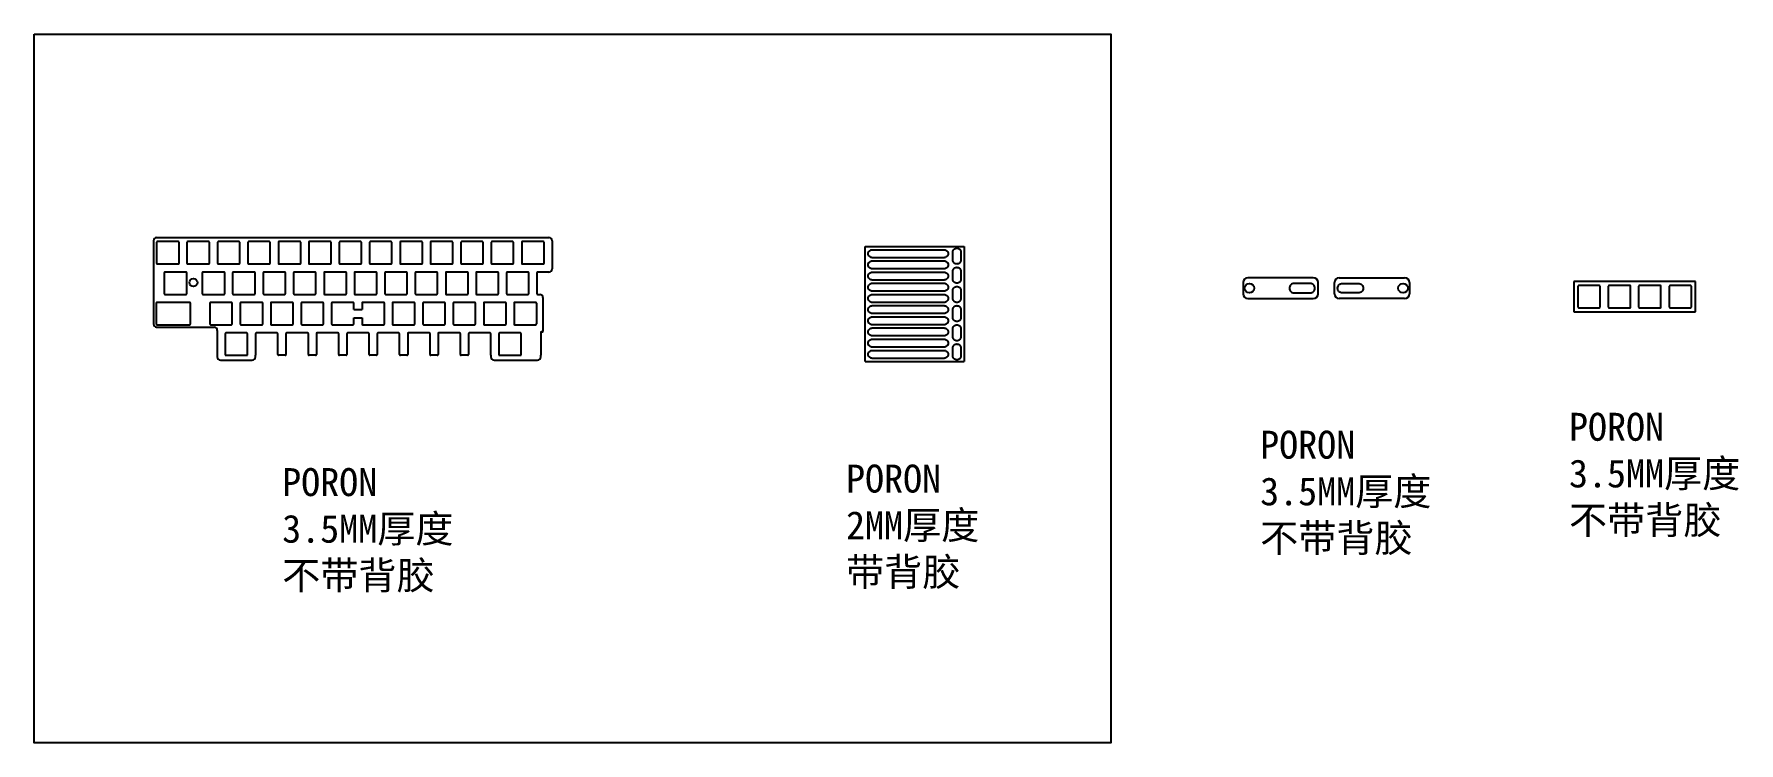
# Model space of a CAD drawing. Header units: millimetres. Extents: x 563 to 1630, y -227 to 217.
import ezdxf

# ---------------------------------------------------------------- set-up
doc = ezdxf.new("R2010")
doc.units = ezdxf.units.MM

# ---------------------------------------------------------------- blocks, each defined once
blk = doc.blocks.new('A$C23AA5467')
blk.add_lwpolyline([(0, 2.5), (0, 2.5, -0.414214), (2.5, 5), (7.5, 5, -0.414214), (10, 2.5), (10, 2.5, -0.414214), (7.5, 0), (2.5, 0, -0.414214)], format="xyb", close=True)

msp = doc.modelspace()

# ---------------------------------------------------------------- linework, layer by layer
at = {"color": 240, "linetype": 'Continuous', "lineweight": 25}
for p, q in [((637.6, 87.6), (637.6, 35.5)), ((639.6, 86.6), (639.6, 73.6)), ((653.1, 87.1), (640.1, 87.1)), ((653.6, 73.6), (653.6, 86.6)), ((658.6, 86.6), (658.6, 73.6)), ((672.1, 87.1), (659.1, 87.1)), ((672.6, 73.6), (672.6, 86.6)), ((677.7, 86.6), (677.7, 73.6)), ((691.2, 87.1), (678.2, 87.1)), ((691.7, 73.6), (691.7, 86.6)), ((696.7, 86.6), (696.7, 73.6)), ((710.2, 87.1), (697.2, 87.1)), ((710.7, 73.6), (710.7, 86.6)), ((715.8, 86.6), (715.8, 73.6)), ((729.3, 87.1), (716.3, 87.1)), ((729.8, 73.6), (729.8, 86.6)), ((734.8, 86.6), (734.8, 73.6)), ((748.3, 87.1), (735.3, 87.1)), ((748.8, 73.6), (748.8, 86.6)), ((753.9, 86.6), (753.9, 73.6)), ((767.4, 87.1), (754.4, 87.1)), ((767.9, 73.6), (767.9, 86.6)), ((772.9, 86.6), (772.9, 73.6)), ((786.4, 87.1), (773.4, 87.1)), ((786.9, 73.6), (786.9, 86.6)), ((792, 86.6), (792, 73.6)), ((805.5, 87.1), (792.5, 87.1)), ((806, 73.6), (806, 86.6)), ((811, 86.6), (811, 73.6)), ((824.5, 87.1), (811.5, 87.1)), ((825, 73.6), (825, 86.6)), ((830.1, 86.6), (830.1, 73.6)), ((843.6, 87.1), (830.6, 87.1)), ((844.1, 73.6), (844.1, 86.6)), ((849.1, 86.6), (849.1, 73.6)), ((862.6, 87.1), (849.6, 87.1)), ((863.1, 73.6), (863.1, 86.6)), ((868.2, 86.6), (868.2, 73.6)), ((881.7, 87.1), (868.7, 87.1)), ((882.2, 73.6), (882.2, 86.6)), ((640.1, 73.1), (653.1, 73.1)), ((644.4, 67.5), (644.4, 54.5)), ((657.9, 68), (644.9, 68)), ((658.4, 54.5), (658.4, 67.5)), ((659.1, 73.1), (672.1, 73.1)), ((668.2, 67.5), (668.2, 54.5)), ((681.7, 68), (668.7, 68)), ((678.2, 73.1), (691.2, 73.1)), ((682.2, 54.5), (682.2, 67.5)), ((687.2, 67.5), (687.2, 54.5)), ((700.7, 68), (687.7, 68)), ((697.2, 73.1), (710.2, 73.1)), ((701.2, 54.5), (701.2, 67.5)), ((706.3, 67.5), (706.3, 54.5)), ((719.8, 68), (706.8, 68)), ((716.3, 73.1), (729.3, 73.1)), ((720.3, 54.5), (720.3, 67.5)), ((725.3, 67.5), (725.3, 54.5)), ((738.8, 68), (725.8, 68)), ((735.3, 73.1), (748.3, 73.1)), ((739.3, 54.5), (739.3, 67.5)), ((744.4, 67.5), (744.4, 54.5)), ((757.9, 68), (744.9, 68)), ((754.4, 73.1), (767.4, 73.1)), ((758.4, 54.5), (758.4, 67.5)), ((763.4, 67.5), (763.4, 54.5)), ((776.9, 68), (763.9, 68)), ((773.4, 73.1), (786.4, 73.1)), ((777.4, 54.5), (777.4, 67.5)), ((782.5, 67.5), (782.5, 54.5)), ((796, 68), (783, 68)), ((792.5, 73.1), (805.5, 73.1)), ((796.5, 54.5), (796.5, 67.5)), ((801.5, 67.5), (801.5, 54.5)), ((815, 68), (802, 68)), ((811.5, 73.1), (824.5, 73.1)), ((815.5, 54.5), (815.5, 67.5)), ((820.6, 67.5), (820.6, 54.5)), ((834.1, 68), (821.1, 68)), ((830.6, 73.1), (843.6, 73.1)), ((834.6, 54.5), (834.6, 67.5)), ((839.6, 67.5), (839.6, 54.5)), ((853.1, 68), (840.1, 68)), ((849.6, 73.1), (862.6, 73.1)), ((853.6, 54.5), (853.6, 67.5)), ((858.7, 67.5), (858.7, 54.5)), ((872.2, 68), (859.2, 68)), ((868.7, 73.1), (881.7, 73.1)), ((872.7, 54.5), (872.7, 67.5)), ((877.7, 67.5), (877.7, 54.5)), ((885.2, 68), (878.2, 68)), ((644.9, 54), (657.9, 54)), ((668.7, 54), (681.7, 54)), ((687.7, 54), (700.7, 54)), ((706.8, 54), (719.8, 54)), ((725.8, 54), (738.8, 54)), ((744.9, 54), (757.9, 54)), ((763.9, 54), (776.9, 54)), ((783, 54), (796, 54)), ((802, 54), (815, 54)), ((821.1, 54), (834.1, 54)), ((840.1, 54), (853.1, 54)), ((859.2, 54), (872.2, 54)), ((878.2, 54), (879.5, 54)), ((1603.2, 62.1), (1527, 62.1)), ((1527, 62.1), (1527, 43.1)), ((1529.5, 59.1), (1529.5, 46.1)), ((1543, 59.6), (1530, 59.6)), ((1543.5, 46.1), (1543.5, 59.1)), ((1548.6, 59.1), (1548.6, 46.1)), ((1562.1, 59.6), (1549.1, 59.6)), ((1562.6, 46.1), (1562.6, 59.1)), ((1567.6, 59.1), (1567.6, 46.1)), ((1581.1, 59.6), (1568.1, 59.6)), ((1581.6, 46.1), (1581.6, 59.1)), ((1586.7, 59.1), (1586.7, 46.1)), ((1600.2, 59.6), (1587.2, 59.6)), ((1600.7, 46.1), (1600.7, 59.1)), ((1603.2, 43.1), (1603.2, 62.1)), ((639.4, 48.5), (639.4, 35.5)), ((660.2, 49), (639.9, 49)), ((660.7, 35.5), (660.7, 48.5)), ((672.9, 48.5), (672.9, 35.5)), ((686.4, 49), (673.4, 49)), ((686.9, 35.5), (686.9, 48.5)), ((692, 48.5), (692, 35.5)), ((705.5, 49), (692.5, 49)), ((706, 35.5), (706, 48.5)), ((711, 48.5), (711, 35.5)), ((724.5, 49), (711.5, 49)), ((725, 35.5), (725, 48.5)), ((730.1, 48.5), (730.1, 35.5)), ((743.6, 49), (730.6, 49)), ((744.1, 35.5), (744.1, 48.5)), ((749.1, 48.5), (749.1, 35.5)), ((762.6, 49), (749.6, 49)), ((781.7, 49), (768.7, 49)), ((782.2, 35.5), (782.2, 48.5)), ((787.2, 48.5), (787.2, 35.5)), ((800.7, 49), (787.7, 49)), ((801.2, 35.5), (801.2, 48.5)), ((806.3, 48.5), (806.3, 35.5)), ((819.8, 49), (806.8, 49)), ((820.3, 35.5), (820.3, 48.5)), ((825.3, 48.5), (825.3, 35.5)), ((838.8, 49), (825.8, 49)), ((839.3, 35.5), (839.3, 48.5)), ((844.4, 48.5), (844.4, 35.5)), ((857.9, 49), (844.9, 49)), ((858.4, 35.5), (858.4, 48.5)), ((863.4, 48.5), (863.4, 35.5)), ((876.9, 49), (863.9, 49)), ((1527, 43.1), (1603.2, 43.1)), ((1530, 45.6), (1543, 45.6)), ((1549.1, 45.6), (1562.1, 45.6)), ((1568.1, 45.6), (1581.1, 45.6)), ((1587.2, 45.6), (1600.2, 45.6)), ((639.9, 35), (660.2, 35)), ((673.4, 35), (686.4, 35)), ((692.5, 35), (705.5, 35)), ((711.5, 35), (724.5, 35)), ((730.6, 35), (743.6, 35)), ((749.6, 35), (762.6, 35)), ((768.7, 35), (781.7, 35)), ((787.7, 35), (800.7, 35)), ((806.8, 35), (819.8, 35)), ((825.8, 35), (838.8, 35)), ((844.9, 35), (857.9, 35)), ((863.9, 35), (876.9, 35)), ((682.5, 29.4), (682.5, 15.9)), ((696, 29.9), (683, 29.9)), ((696.5, 15.9), (696.5, 29.4)), ((701.5, 29.4), (701.5, 15.9)), ((715, 29.9), (702, 29.9)), ((715.5, 16.4), (715.5, 29.4)), ((720.6, 29.4), (720.6, 16.4)), ((734.1, 29.9), (721.1, 29.9)), ((734.6, 16.4), (734.6, 29.4)), ((739.6, 29.4), (739.6, 16.4)), ((753.1, 29.9), (740.1, 29.9)), ((753.6, 16.4), (753.6, 29.4)), ((758.7, 29.4), (758.7, 16.4)), ((772.2, 29.9), (759.2, 29.9)), ((772.7, 16.4), (772.7, 29.4)), ((777.7, 29.4), (777.7, 16.4)), ((791.2, 29.9), (778.2, 29.9)), ((791.7, 16.4), (791.7, 29.4)), ((796.8, 29.4), (796.8, 16.4)), ((810.3, 29.9), (797.3, 29.9)), ((810.8, 16.4), (810.8, 29.4)), ((815.8, 29.4), (815.8, 16.4)), ((829.3, 29.9), (816.3, 29.9)), ((829.8, 16.4), (829.8, 29.4)), ((834.9, 29.4), (834.9, 16.4)), ((848.4, 29.9), (835.4, 29.9)), ((848.9, 15.9), (848.9, 29.4)), ((853.9, 29.4), (853.9, 15.9)), ((867.4, 29.9), (854.4, 29.9)), ((867.9, 15.9), (867.9, 29.4))]:
    msp.add_line(p, q, dxfattribs=at)
at = {"color": 240}
for p, q in [((639.6, 89.6), (885.2, 89.6)), ((887.2, 87.6), (887.2, 70)), ((877.4, 48.5), (877.4, 35.5)), ((881.5, 52), (881.5, 31)), ((639.6, 33.5), (675.6, 33.5)), ((677.6, 31.5), (677.6, 15.9)), ((880.1, 30), (880.1, 15.9)), ((881, 30.5), (880.6, 30.5)), ((677.6, 15.9), (677.6, 14.9)), ((679.6, 12.9), (699.5, 12.9)), ((682.5, 15.9), (696.5, 15.9)), ((701.5, 14.9), (701.5, 15.9)), ((720.1, 15.9), (716, 15.9)), ((739.1, 15.9), (735.1, 15.9)), ((758.2, 15.9), (754.1, 15.9)), ((777.2, 15.9), (773.2, 15.9)), ((796.3, 15.9), (792.2, 15.9)), ((815.3, 15.9), (811.3, 15.9)), ((834.4, 15.9), (830.3, 15.9)), ((848.9, 15.9), (848.9, 14.9)), ((850.9, 12.9), (878.1, 12.9)), ((853.9, 15.9), (867.9, 15.9)), ((880.1, 14.9), (880.1, 15.9))]:
    msp.add_line(p, q, dxfattribs=at)
for p, q in [((1083.2, 84), (1145.2, 84)), ((1083.2, 12), (1083.2, 84)), ((1145.2, 84), (1145.2, 12)), ((1363.9, 64.4), (1322.9, 64.4)), ((1380.1, 64.4), (1421.1, 64.4)), ((1319.9, 61.4), (1319.9, 54.4)), ((1366.9, 54.4), (1366.9, 61.4)), ((1377.1, 54.4), (1377.1, 61.4)), ((1424.1, 61.4), (1424.1, 54.4)), ((1145.2, 49), (1145.2, 47)), ((1322.9, 51.4), (1363.9, 51.4)), ((1421.1, 51.4), (1380.1, 51.4)), ((1083.2, 12), (1145.2, 12))]:
    msp.add_line(p, q)
at = {"color": 242, "linetype": 'Continuous', "lineweight": 25}
for p, q in [((763.1, 44.5), (763.1, 48.5)), ((768.2, 48.5), (768.2, 44.5)), ((763.1, 35.5), (763.1, 39.4)), ((768.2, 39.4), (768.2, 35.5))]:
    msp.add_line(p, q, dxfattribs=at)
at = {"color": 242}
for p, q in [((763.1, 44.5), (768.2, 44.5)), ((763.1, 39.4), (768.2, 39.4))]:
    msp.add_line(p, q, dxfattribs=at)
msp.add_lwpolyline([(562.9, 216.9), (1237.1, 216.9), (1237.1, -226.7), (562.9, -226.7)], close=True)
for points in [[(1085.2, 79.5), (1085.2, 79.5, -0.414214), (1087.7, 82), (1132.7, 82, -0.414214), (1135.2, 79.5), (1135.2, 79.5, -0.414214), (1132.7, 77), (1087.7, 77, -0.414214)], [(1085.2, 72.5), (1085.2, 72.5, -0.414214), (1087.7, 75), (1132.7, 75, -0.414214), (1135.2, 72.5), (1135.2, 72.5, -0.414214), (1132.7, 70), (1087.7, 70, -0.414214)], [(1085.2, 65.5), (1085.2, 65.5, -0.414214), (1087.7, 68), (1132.7, 68, -0.414214), (1135.2, 65.5), (1135.2, 65.5, -0.414214), (1132.7, 63), (1087.7, 63, -0.414214)], [(1085.2, 58.5), (1085.2, 58.5, -0.414214), (1087.7, 61), (1132.7, 61, -0.414214), (1135.2, 58.5), (1135.2, 58.5, -0.414214), (1132.7, 56), (1087.7, 56, -0.414214)], [(1085.2, 51.5), (1085.2, 51.5, -0.414214), (1087.7, 54), (1132.7, 54, -0.414214), (1135.2, 51.5), (1135.2, 51.5, -0.414214), (1132.7, 49), (1087.7, 49, -0.414214)], [(1361.9, 60.9), (1351.9, 60.9, 0.414214), (1348.9, 57.9), (1348.9, 57.9, 0.414214), (1351.9, 54.9), (1361.9, 54.9, 0.414214), (1364.9, 57.9), (1364.9, 57.9, 0.414214)], [(1382.1, 60.9), (1392.1, 60.9, -0.414214), (1395.1, 57.9), (1395.1, 57.9, -0.414214), (1392.1, 54.9), (1382.1, 54.9, -0.414214), (1379.1, 57.9), (1379.1, 57.9, -0.414214)], [(1085.2, 44.5), (1085.2, 44.5, -0.414214), (1087.7, 47), (1132.7, 47, -0.414214), (1135.2, 44.5), (1135.2, 44.5, -0.414214), (1132.7, 42), (1087.7, 42, -0.414214)], [(1085.2, 37.5), (1085.2, 37.5, -0.414214), (1087.7, 40), (1132.7, 40, -0.414214), (1135.2, 37.5), (1135.2, 37.5, -0.414214), (1132.7, 35), (1087.7, 35, -0.414214)], [(1085.2, 30.5), (1085.2, 30.5, -0.414214), (1087.7, 33), (1132.7, 33, -0.414214), (1135.2, 30.5), (1135.2, 30.5, -0.414214), (1132.7, 28), (1087.7, 28, -0.414214)], [(1085.2, 23.5), (1085.2, 23.5, -0.414214), (1087.7, 26), (1132.7, 26, -0.414214), (1135.2, 23.5), (1135.2, 23.5, -0.414214), (1132.7, 21), (1087.7, 21, -0.414214)], [(1085.2, 16.5), (1085.2, 16.5, -0.414214), (1087.7, 19), (1132.7, 19, -0.414214), (1135.2, 16.5), (1135.2, 16.5, -0.414214), (1132.7, 14), (1087.7, 14, -0.414214)]]:
    msp.add_lwpolyline(points, format="xyb", close=True)
at = {"color": 1}
msp.add_circle((662.6, 61.4), 2.5, dxfattribs=at)
for centre in [(1323.9, 57.9), (1420.1, 57.9)]:
    msp.add_circle(centre, 3)
at = {"color": 240, "linetype": 'Continuous', "lineweight": 25}
for centre, radius, start, end in [((639.6, 87.6), 2, 90, 180), ((640.1, 86.6), 0.5, 90, 180), ((653.1, 86.6), 0.5, 0, 90), ((659.1, 86.6), 0.5, 90, 180), ((672.1, 86.6), 0.5, 360, 90), ((678.2, 86.6), 0.5, 90, 180), ((691.2, 86.6), 0.5, 0, 90), ((697.2, 86.6), 0.5, 90, 180), ((710.2, 86.6), 0.5, 0, 90), ((716.3, 86.6), 0.5, 90, 180), ((729.3, 86.6), 0.5, 0, 90), ((735.3, 86.6), 0.5, 90, 180), ((748.3, 86.6), 0.5, 0, 90), ((754.4, 86.6), 0.5, 90, 180), ((767.4, 86.6), 0.5, 0, 90), ((773.4, 86.6), 0.5, 90, 180), ((786.4, 86.6), 0.5, 0, 90), ((792.5, 86.6), 0.5, 90, 180), ((805.5, 86.6), 0.5, 0, 90), ((811.5, 86.6), 0.5, 90, 180), ((824.5, 86.6), 0.5, 0, 90), ((830.6, 86.6), 0.5, 90, 180), ((843.6, 86.6), 0.5, 0, 90), ((849.6, 86.6), 0.5, 90, 180), ((862.6, 86.6), 0.5, 0, 90), ((868.7, 86.6), 0.5, 90, 180), ((881.7, 86.6), 0.5, 0, 90), ((640.1, 73.6), 0.5, 180, 270), ((644.9, 67.5), 0.5, 90, 180), ((653.1, 73.6), 0.5, 270, 0), ((657.9, 67.5), 0.5, 0, 90), ((659.1, 73.6), 0.5, 180, 270), ((668.7, 67.5), 0.5, 90, 180), ((672.1, 73.6), 0.5, 270, 360), ((678.2, 73.6), 0.5, 180, 270), ((681.7, 67.5), 0.5, 0, 90), ((687.7, 67.5), 0.5, 90, 180), ((691.2, 73.6), 0.5, 270, 0), ((697.2, 73.6), 0.5, 180, 270), ((700.7, 67.5), 0.5, 0, 90), ((706.8, 67.5), 0.5, 90, 180), ((710.2, 73.6), 0.5, 270, 0), ((716.3, 73.6), 0.5, 180, 270), ((719.8, 67.5), 0.5, 0, 90), ((725.8, 67.5), 0.5, 90, 180), ((729.3, 73.6), 0.5, 270, 0), ((735.3, 73.6), 0.5, 180, 270), ((738.8, 67.5), 0.5, 0, 90), ((744.9, 67.5), 0.5, 90, 180), ((748.3, 73.6), 0.5, 270, 0), ((754.4, 73.6), 0.5, 180, 270), ((757.9, 67.5), 0.5, 0, 90), ((763.9, 67.5), 0.5, 90, 180), ((767.4, 73.6), 0.5, 270, 360), ((773.4, 73.6), 0.5, 180, 270), ((776.9, 67.5), 0.5, 360, 90), ((783, 67.5), 0.5, 90, 180), ((786.4, 73.6), 0.5, 270, 360), ((792.5, 73.6), 0.5, 180, 270), ((796, 67.5), 0.5, 360, 90), ((802, 67.5), 0.5, 90, 180), ((805.5, 73.6), 0.5, 270, 360), ((811.5, 73.6), 0.5, 180, 270), ((815, 67.5), 0.5, 360, 90), ((821.1, 67.5), 0.5, 90, 180), ((824.5, 73.6), 0.5, 270, 360), ((830.6, 73.6), 0.5, 180, 270), ((834.1, 67.5), 0.5, 360, 90), ((840.1, 67.5), 0.5, 90, 180), ((843.6, 73.6), 0.5, 270, 360), ((849.6, 73.6), 0.5, 180, 270), ((853.1, 67.5), 0.5, 360, 90), ((859.2, 67.5), 0.5, 90, 180), ((862.6, 73.6), 0.5, 270, 360), ((868.7, 73.6), 0.5, 180, 270), ((872.2, 67.5), 0.5, 360, 90), ((878.2, 67.5), 0.5, 90, 180), ((881.7, 73.6), 0.5, 270, 360), ((644.9, 54.5), 0.5, 180, 270), ((657.9, 54.5), 0.5, 270, 360), ((668.7, 54.5), 0.5, 180, 270), ((681.7, 54.5), 0.5, 270, 360), ((687.7, 54.5), 0.5, 180, 270), ((700.7, 54.5), 0.5, 270, 0), ((706.8, 54.5), 0.5, 180, 270), ((719.8, 54.5), 0.5, 270, 0), ((725.8, 54.5), 0.5, 180, 270), ((738.8, 54.5), 0.5, 270, 0), ((744.9, 54.5), 0.5, 180, 270), ((757.9, 54.5), 0.5, 270, 360), ((763.9, 54.5), 0.5, 180, 270), ((776.9, 54.5), 0.5, 270, 0), ((783, 54.5), 0.5, 180, 270), ((796, 54.5), 0.5, 270, 0), ((802, 54.5), 0.5, 180, 270), ((815, 54.5), 0.5, 270, 0), ((821.1, 54.5), 0.5, 180, 270), ((834.1, 54.5), 0.5, 270, 0), ((840.1, 54.5), 0.5, 180, 270), ((853.1, 54.5), 0.5, 270, 0), ((859.2, 54.5), 0.5, 180, 270), ((872.2, 54.5), 0.5, 270, 0), ((878.2, 54.5), 0.5, 180, 270), ((1530, 59.1), 0.5, 90, 180), ((1543, 59.1), 0.5, 360, 90), ((1549.1, 59.1), 0.5, 90, 180), ((1562.1, 59.1), 0.5, 360, 90), ((1568.1, 59.1), 0.5, 90, 180), ((1581.1, 59.1), 0.5, 360, 90), ((1587.2, 59.1), 0.5, 90, 180), ((1600.2, 59.1), 0.5, 360, 90), ((639.9, 48.5), 0.5, 90, 180), ((660.2, 48.5), 0.5, 360, 90), ((673.4, 48.5), 0.5, 90, 180), ((686.4, 48.5), 0.5, 0, 90), ((692.5, 48.5), 0.5, 90, 180), ((705.5, 48.5), 0.5, 0, 90), ((711.5, 48.5), 0.5, 90, 180), ((724.5, 48.5), 0.5, 0, 90), ((730.6, 48.5), 0.5, 90, 180), ((743.6, 48.5), 0.5, 0, 90), ((749.6, 48.5), 0.5, 90, 180), ((762.6, 48.5), 0.5, 0, 90), ((768.7, 48.5), 0.5, 90, 180), ((781.7, 48.5), 0.5, 360, 90), ((787.7, 48.5), 0.5, 90, 180), ((800.7, 48.5), 0.5, 360, 90), ((806.8, 48.5), 0.5, 90, 180), ((819.8, 48.5), 0.5, 360, 90), ((825.8, 48.5), 0.5, 90, 180), ((838.8, 48.5), 0.5, 360, 90), ((844.9, 48.5), 0.5, 90, 180), ((857.9, 48.5), 0.5, 360, 90), ((863.9, 48.5), 0.5, 90, 180), ((876.9, 48.5), 0.5, 360, 90), ((1530, 46.1), 0.5, 180, 270), ((1543, 46.1), 0.5, 270, 0), ((1549.1, 46.1), 0.5, 180, 270), ((1562.1, 46.1), 0.5, 270, 0), ((1568.1, 46.1), 0.5, 180, 270), ((1581.1, 46.1), 0.5, 270, 0), ((1587.2, 46.1), 0.5, 180, 270), ((1600.2, 46.1), 0.5, 270, 0), ((639.9, 35.5), 0.5, 180, 270), ((660.2, 35.5), 0.5, 270, 0), ((673.4, 35.5), 0.5, 180, 270), ((686.4, 35.5), 0.5, 270, 360), ((692.5, 35.5), 0.5, 180, 270), ((705.5, 35.5), 0.5, 270, 0), ((711.5, 35.5), 0.5, 180, 270), ((724.5, 35.5), 0.5, 270, 0), ((730.6, 35.5), 0.5, 180, 270), ((743.6, 35.5), 0.5, 270, 0), ((749.6, 35.5), 0.5, 180, 270), ((762.6, 35.5), 0.5, 270, 0), ((768.7, 35.5), 0.5, 180, 270), ((781.7, 35.5), 0.5, 270, 0), ((787.7, 35.5), 0.5, 180, 270), ((800.7, 35.5), 0.5, 270, 0), ((806.8, 35.5), 0.5, 180, 270), ((819.8, 35.5), 0.5, 270, 0), ((825.8, 35.5), 0.5, 180, 270), ((838.8, 35.5), 0.5, 270, 0), ((844.9, 35.5), 0.5, 180, 270), ((857.9, 35.5), 0.5, 270, 0), ((863.9, 35.5), 0.5, 180, 270), ((876.9, 35.5), 0.5, 270, 0), ((683, 29.4), 0.5, 90, 180), ((696, 29.4), 0.5, 0, 90), ((702, 29.4), 0.5, 90, 180), ((715, 29.4), 0.5, 0, 90), ((721.1, 29.4), 0.5, 90, 180), ((734.1, 29.4), 0.5, 0, 90), ((740.1, 29.4), 0.5, 90, 180), ((753.1, 29.4), 0.5, 0, 90), ((759.2, 29.4), 0.5, 90, 180), ((772.2, 29.4), 0.5, 0, 90), ((778.2, 29.4), 0.5, 90, 180), ((791.2, 29.4), 0.5, 0, 90), ((797.3, 29.4), 0.5, 90, 180), ((810.3, 29.4), 0.5, 360, 90), ((816.3, 29.4), 0.5, 90, 180), ((829.3, 29.4), 0.5, 360, 90), ((835.4, 29.4), 0.5, 90, 180), ((848.4, 29.4), 0.5, 360, 90), ((854.4, 29.4), 0.5, 90, 180), ((867.4, 29.4), 0.5, 360, 90)]:
    msp.add_arc(centre, radius, start, end, dxfattribs=at)
at = {"color": 240}
for centre, radius, start, end in [((885.2, 87.6), 2, 0, 90), ((885.2, 70), 2, 270, 0), ((879.5, 52), 2, 0, 90), ((639.6, 35.5), 2, 180, 270), ((675.6, 31.5), 2, 0, 90), ((880.6, 30), 0.5, 90.0026, 180.0026), ((881, 31), 0.5, 270.0026, 0), ((679.6, 14.9), 2, 180, 270), ((699.5, 14.9), 2, 270, 0), ((716, 16.4), 0.5, 180, 270), ((735.1, 16.4), 0.5, 180, 270), ((850.9, 14.9), 2, 180, 270), ((878.1, 14.9), 2, 270, 0)]:
    msp.add_arc(centre, radius, start, end, dxfattribs=at)
for centre, start, end in [((1322.9, 61.4), 90, 180), ((1363.9, 61.4), 0, 90), ((1380.1, 61.4), 90, 180), ((1421.1, 61.4), 0, 90), ((1322.9, 54.4), 180, 270), ((1363.9, 54.4), 270, 0), ((1380.1, 54.4), 180, 270), ((1421.1, 54.4), 270, 0)]:
    msp.add_arc(centre, 3, start, end)
at = {"color": 240, "lineweight": 25}
for centre, start, end in [((720.1, 16.4), 270, 0), ((739.1, 16.4), 270, 0), ((754.1, 16.4), 180, 270), ((758.2, 16.4), 270, 0), ((773.2, 16.4), 180, 270), ((777.2, 16.4), 270, 0), ((792.2, 16.4), 180, 270), ((796.3, 16.4), 270, 0), ((811.3, 16.4), 180, 270), ((815.3, 16.4), 270, 0), ((830.3, 16.4), 180, 270), ((834.4, 16.4), 270, 0)]:
    msp.add_arc(centre, 0.5, start, end, dxfattribs=at)

# ---------------------------------------------------------------- block references
at = {"rotation": 90}
for p in [(1143.2, 73), (1143.2, 61), (1143.2, 49), (1143.2, 37), (1143.2, 25), (1143.2, 13)]:
    msp.add_blockref('A$C23AA5467', p, dxfattribs=at)

# ---------------------------------------------------------------- texts
at = {"char_height": 17.5, "attachment_point": 1}
for s, insert in [('PORON\\P3.5MM{\\fSimSun|b0|i0|c134|p2;厚度\\P不带背胶}', (1524, -20.1)), ('PORON\\P3.5MM{\\fSimSun|b0|i0|c134|p2;厚度\\P不带背胶}', (1330.6, -31.3)), ('PORON\\P2MM{\\fSimSun|b0|i0|c134|p2;厚度\\P带背胶}', (1071.3, -52.5)), ('PORON\\P3.5MM{\\fSimSun|b0|i0|c134|p2;厚度\\P不带背胶}', (718.2, -54.7))]:
    msp.add_mtext_dynamic_manual_height_columns(s, width=134.111, gutter_width=17.5, heights=[0], dxfattribs=dict(at, insert=insert))

doc.saveas('drawing.dxf')
